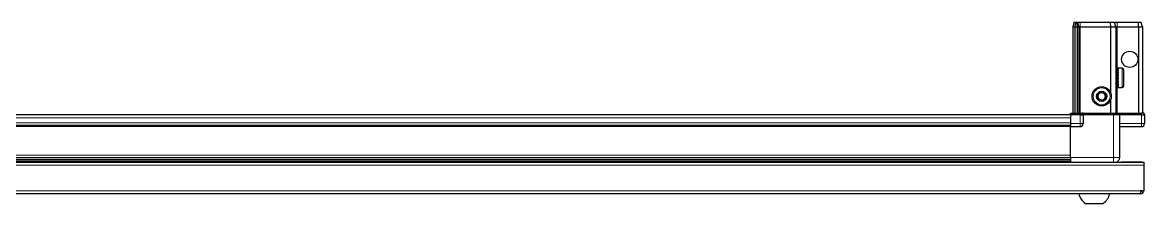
# Model space of a CAD drawing. Header units: millimetres. Extents: x 1132 to 6666, y -773 to 2023.
# Drawn here: x 2154 to 2912, y -773 to -651 of the extents above; entities that cross this region are included whole.
import ezdxf

# ---------------------------------------------------------------- set-up
doc = ezdxf.new("R2010")
doc.units = ezdxf.units.MM

msp = doc.modelspace()

# ---------------------------------------------------------------- linework, layer by layer
at = {"color": 7, "linetype": 'Continuous', "lineweight": 25}
for p, q in [((2864.79, -650.9), (2863.99, -653.9)), ((2865.94, -650.9), (2864.79, -650.9)), ((2865.94, -650.9), (2865.49, -653.9)), ((2866.44, -650.9), (2865.94, -650.9)), ((2866.44, -650.9), (2866.99, -653.9)), ((2867.18, -650.9), (2866.44, -650.9)), ((2867.18, -650.9), (2867.99, -653.9)), ((2868.99, -650.9), (2867.18, -650.9)), ((2889.16, -650.9), (2868.99, -650.9)), ((2889.16, -650.9), (2889.49, -653.9)), ((2892.18, -650.9), (2889.16, -650.9)), ((2892.99, -653.9), (2892.18, -650.9)), ((2893.99, -650.9), (2892.18, -650.9)), ((2908.33, -650.9), (2893.99, -650.9)), ((2908.49, -653.9), (2908.33, -650.9)), ((2910.18, -650.9), (2908.33, -650.9)), ((2910.99, -653.9), (2910.18, -650.9)), ((2863.99, -653.9), (2865.49, -653.9)), ((2863.99, -653.9), (2863.99, -712.2)), ((2865.49, -653.9), (2866.99, -653.9)), ((2865.49, -653.9), (2865.49, -712.2)), ((2866.99, -653.9), (2866.99, -712.2)), ((2866.99, -653.9), (2867.99, -653.9)), ((2867.99, -653.9), (2867.99, -712.2)), ((2867.99, -653.9), (2868.99, -653.9)), ((2868.99, -653.9), (2889.49, -653.9)), ((2889.49, -653.9), (2889.49, -698.4)), ((2889.49, -653.9), (2892.99, -653.9)), ((2892.99, -653.9), (2892.99, -712.2)), ((2892.99, -653.9), (2893.99, -653.9)), ((2893.99, -653.9), (2908.49, -653.9)), ((2908.49, -653.9), (2908.49, -712.2)), ((2908.49, -653.9), (2910.99, -653.9)), ((2910.99, -653.9), (2910.99, -712.2)), ((2897.39, -681.9), (2894.49, -681.9)), ((2894.99, -681.9), (2894.49, -681.9)), ((2894.49, -681.9), (2894.49, -681.95)), ((2894.49, -681.95), (2894.49, -682.23)), ((2894.99, -681.95), (2894.49, -681.95)), ((2894.99, -682.23), (2894.49, -682.23)), ((2894.49, -682.23), (2894.49, -682.5)), ((2894.99, -681.95), (2894.99, -681.9)), ((2894.99, -682.5), (2894.99, -682.23)), ((2893.02, -684.4), (2892.99, -684.4)), ((2893.5, -685.09), (2893.02, -684.4)), ((2893.02, -684.4), (2893.02, -692.4)), ((2893.99, -684.4), (2893.5, -685.09)), ((2893.5, -685.09), (2893.5, -691.71)), ((2893.99, -684.4), (2893.99, -692.4)), ((2894.49, -684), (2894.39, -684)), ((2894.39, -684), (2894.39, -692.8)), ((2894.99, -682.5), (2894.49, -682.5)), ((2894.49, -682.5), (2894.49, -683.17)), ((2894.99, -683.17), (2894.49, -683.17)), ((2894.49, -683.17), (2894.49, -683.64)), ((2894.49, -683.64), (2894.49, -684.62)), ((2894.99, -683.64), (2894.49, -683.64)), ((2894.99, -684.62), (2894.49, -684.62)), ((2894.49, -684.62), (2894.49, -685.24)), ((2894.49, -685.24), (2894.49, -686.44)), ((2894.99, -685.24), (2894.49, -685.24)), ((2894.99, -686.44), (2894.49, -686.44)), ((2894.49, -686.44), (2894.49, -687.07)), ((2894.99, -687.07), (2894.49, -687.07)), ((2894.49, -687.15), (2894.49, -688.45)), ((2894.99, -687.15), (2894.49, -687.15)), ((2894.99, -688.45), (2894.49, -688.45)), ((2894.99, -688.93), (2894.49, -688.93)), ((2894.49, -688.93), (2894.49, -689.18)), ((2894.49, -689.18), (2894.49, -690.45)), ((2894.99, -689.18), (2894.49, -689.18)), ((2894.99, -683.64), (2894.99, -683.17)), ((2894.99, -685.24), (2894.99, -684.62)), ((2894.99, -687.15), (2894.99, -686.44)), ((2894.99, -689.18), (2894.99, -688.45)), ((2898.19, -682.7), (2898.19, -694.1)), ((2892.99, -692.4), (2893.02, -692.4)), ((2893.02, -692.4), (2893.5, -691.71)), ((2893.5, -691.71), (2893.99, -692.4)), ((2894.39, -692.8), (2894.49, -692.8)), ((2894.99, -690.45), (2894.49, -690.45)), ((2894.49, -690.45), (2894.49, -691.14)), ((2894.49, -691.14), (2894.49, -692.26)), ((2894.99, -691.14), (2894.49, -691.14)), ((2894.99, -692.26), (2894.49, -692.26)), ((2894.49, -692.26), (2894.49, -692.83)), ((2894.49, -692.83), (2894.49, -693.69)), ((2894.99, -692.83), (2894.49, -692.83)), ((2894.99, -693.69), (2894.49, -693.69)), ((2894.49, -693.69), (2894.49, -694.08)), ((2894.49, -694.08), (2894.49, -694.6)), ((2894.99, -694.08), (2894.49, -694.08)), ((2894.99, -694.6), (2894.49, -694.6)), ((2894.49, -694.6), (2894.49, -694.78)), ((2894.49, -694.78), (2894.49, -694.9)), ((2894.99, -694.78), (2894.49, -694.78)), ((2894.49, -694.9), (2897.39, -694.9)), ((2894.99, -691.14), (2894.99, -690.45)), ((2894.99, -692.83), (2894.99, -692.26)), ((2894.99, -694.08), (2894.99, -693.69)), ((2894.99, -694.78), (2894.99, -694.6)), ((2889.49, -703.4), (2889.49, -712.2)), ((2862.49, -712.2), (2870.31, -712.2)), ((2862.49, -713.06), (2862.49, -712.2)), ((2870.99, -712.2), (2870.31, -712.2)), ((2870.99, -713.4), (2870.99, -712.2)), ((2870.99, -712.2), (2871.19, -712.2)), ((2871.19, -712.2), (2891.49, -712.2)), ((2891.49, -712.2), (2895.49, -712.2)), ((2895.49, -713.4), (2895.49, -712.2)), ((2895.49, -712.2), (2895.69, -712.2)), ((2895.69, -712.2), (2910.49, -712.2)), ((2911.99, -712.2), (2910.49, -712.2)), ((2912.49, -713.06), (2911.99, -712.2)), ((2912.49, -713.06), (2911.99, -712.2)), ((2862.49, -713.55), (2122.49, -713.55)), ((2862.49, -713.4), (2862.49, -713.06)), ((2868.99, -713.06), (2862.49, -713.06)), ((2868.99, -713.4), (2862.49, -713.4)), ((2862.49, -713.4), (2862.49, -719.4)), ((2862.49, -719.4), (2862.49, -721.4)), ((2868.99, -713.4), (2870.99, -713.4)), ((2870.99, -713.4), (2868.99, -713.4)), ((2871.19, -713.4), (2870.99, -713.4)), ((2870.99, -713.4), (2870.99, -719.4)), ((2891.49, -713.4), (2871.19, -713.4)), ((2895.49, -713.4), (2891.49, -713.4)), ((2895.69, -713.4), (2895.49, -713.4)), ((2895.49, -713.4), (2895.49, -742.4)), ((2910.49, -713.4), (2895.69, -713.4)), ((2910.49, -713.4), (2912.49, -713.4)), ((2912.49, -713.4), (2912.49, -713.06)), ((2912.49, -713.4), (2912.49, -713.06)), ((2912.49, -713.4), (2912.49, -713.4)), ((2912.49, -713.4), (2912.49, -719.4)), ((2862.49, -720.75), (2122.49, -720.75)), ((2862.49, -721.4), (2868.99, -721.4)), ((2862.49, -742.4), (2862.49, -721.4)), ((2895.49, -721.4), (2910.49, -721.4)), ((1312.99, -745.4), (2911.99, -745.4)), ((1362.49, -743.42), (2862.49, -743.42)), ((1362.49, -743.46), (2862.49, -743.46)), ((2836.37, -745.25), (1388.61, -745.25)), ((2830.99, -745.4), (2830.99, -745.25)), ((2831.16, -745.4), (2831.16, -745.25)), ((2831.37, -745.4), (2831.37, -745.25)), ((2831.93, -745.4), (2831.93, -745.25)), ((2832.35, -745.4), (2832.35, -745.25)), ((2833.25, -745.4), (2833.25, -745.25)), ((2833.83, -745.4), (2833.83, -745.25)), ((2834.98, -745.4), (2834.98, -745.25)), ((2835.67, -745.4), (2835.67, -745.25)), ((2836.95, -745.25), (2836.37, -745.25)), ((2836.95, -745.4), (2836.95, -745.25)), ((2836.96, -745.25), (2836.95, -745.25)), ((2837.69, -745.25), (2836.96, -745.25)), ((2837.13, -745.4), (2837.13, -745.25)), ((2837.63, -745.4), (2837.63, -745.25)), ((2837.69, -745.4), (2837.69, -745.25)), ((2838.61, -745.25), (2837.69, -745.25)), ((2837.69, -745.25), (2837.69, -745.25)), ((2862.49, -745.25), (2838.61, -745.25)), ((2838.98, -745.4), (2838.98, -745.25)), ((2839.69, -745.4), (2839.69, -745.25)), ((2840.86, -745.4), (2840.86, -745.25)), ((2841.47, -745.4), (2841.47, -745.25)), ((2842.41, -745.4), (2842.41, -745.25)), ((2842.86, -745.4), (2842.86, -745.25)), ((2843.48, -745.4), (2843.48, -745.25)), ((2843.73, -745.4), (2843.73, -745.25)), ((2843.97, -745.4), (2843.97, -745.25)), ((2843.99, -745.4), (2843.99, -745.25)), ((2896.99, -745.3), (2909.89, -745.3)), ((2896.99, -745.3), (2896.99, -745.4)), ((2911.99, -745.4), (2911.99, -747.5)), ((2911.99, -747.5), (2911.99, -764.8)), ((2911.99, -764.8), (2909.89, -764.8)), ((2909.89, -766.9), (2909.89, -764.8)), ((2909.89, -766.9), (1315.09, -766.9)), ((2872.49, -773.5), (2884.49, -773.5))]:
    msp.add_line(p, q, dxfattribs=at)
at = {"color": 8, "linetype": 'Continuous', "lineweight": 18}
for p, q in [((2868.99, -650.9), (2868.99, -653.9)), ((2893.99, -653.9), (2893.99, -650.9)), ((2868.99, -653.9), (2868.99, -712.2)), ((2893.99, -653.9), (2893.99, -684.4)), ((2897.39, -681.9), (2897.39, -694.9)), ((2893.99, -692.4), (2893.99, -712.2)), ((2871.19, -712.2), (2871.19, -713.4)), ((2891.49, -713.4), (2891.49, -712.2)), ((2895.69, -712.2), (2895.69, -713.4)), ((2910.49, -713.4), (2910.49, -712.2)), ((2862.49, -715.55), (2122.49, -715.55)), ((2862.49, -718.75), (2122.49, -718.75)), ((2868.99, -719.4), (2862.49, -719.4)), ((2868.99, -713.4), (2868.99, -713.06)), ((2868.99, -713.4), (2868.99, -719.4)), ((2868.99, -719.4), (2868.99, -721.4)), ((2870.99, -719.4), (2868.99, -719.4)), ((2891.49, -713.4), (2891.49, -742.4)), ((2910.49, -719.4), (2895.49, -719.4)), ((2910.49, -713.4), (2910.49, -719.4)), ((2912.49, -719.4), (2910.49, -719.4)), ((2910.49, -721.4), (2910.49, -719.4)), ((2862.49, -721.4), (2122.49, -721.4)), ((1362.49, -740.8), (2862.49, -740.8)), ((2862.49, -742.21), (1362.49, -742.21)), ((2891.49, -742.4), (2862.49, -742.4)), ((2911.99, -747.5), (1312.99, -747.5)), ((1362.49, -744.66), (2862.49, -744.66)), ((2909.89, -745.4), (2909.89, -745.3)), ((2909.89, -764.8), (1315.09, -764.8))]:
    msp.add_line(p, q, dxfattribs=at)
at = {"color": 7, "linetype": 'Continuous', "lineweight": 25, "flags": 128}
msp.add_lwpolyline([(2910.53, -745.4), (2910.3, -745.34), (2909.89, -745.3)], dxfattribs=at)
at = {"color": 7, "linetype": 'Continuous', "lineweight": 25}
for centre, radius in [((2902.49, -675.9), 5.5), ((2883.49, -700.9), 6.5), ((2883.49, -700.9), 3.46)]:
    msp.add_circle(centre, radius, dxfattribs=at)
at = {"color": 8, "linetype": 'Continuous', "lineweight": 18}
msp.add_circle((2883.49, -700.9), 5.7, dxfattribs=at)
at = {"color": 7, "linetype": 'Continuous', "lineweight": 25}
for centre, radius, start, end in [((2897.39, -682.7), 0.8, 360, 90), ((2893.99, -684), 0.4, 270, 0), ((2893.99, -692.8), 0.4, 360, 90), ((2897.39, -694.1), 0.8, 270, 0), ((2883.49, -700.9), 2.5, 134.67671, 194.67671), ((2883.49, -700.9), 2.5, 194.67671, 254.67671), ((2883.49, -700.9), 2.5, 74.67671, 134.67671), ((2883.49, -700.9), 2.5, 254.67671, 314.67671), ((2883.49, -700.9), 2.5, 14.67671, 74.67671), ((2883.49, -700.9), 2.5, 314.67671, 14.67671), ((2868.99, -719.4), 2, 270, 0), ((2910.49, -719.4), 2, 270, 0), ((2909.89, -764.8), 2.1, 270, 360), ((2909.89, -764.8), 0.6, 270, 360), ((2879.51, -763.87), 11.91, 194.70035, 233.8734), ((2877.46, -763.87), 11.91, 306.1266, 345.29965)]:
    msp.add_arc(centre, radius, start, end, dxfattribs=at)
msp.add_ellipse((2868.99, -709.6), major_axis=(0, 3.46), ratio=0.57735, start_param=3.141593, end_param=3.864327, dxfattribs=at)
for points, knots in [([(2880.7, -700.14), (2881.07, -699.77), (2881.76, -699.09), (2882.44, -698.42), (2882.76, -698.11)], [0, 0, 0, 0, 0.534686, 1, 1, 1, 1]), ([(2881.44, -702.93), (2881.35, -702.59), (2881.14, -701.8), (2880.89, -700.84), (2880.74, -700.26), (2880.7, -700.14)], [0, 0, 0, 0, 0.362901, 0.866875, 1, 1, 1, 1]), ([(2884.22, -703.69), (2883.72, -703.55), (2882.79, -703.3), (2881.87, -703.05), (2881.44, -702.93)], [0, 0, 0, 0, 0.534686, 1, 1, 1, 1]), ([(2882.76, -698.11), (2883.25, -698.24), (2884.18, -698.5), (2885.11, -698.75), (2885.54, -698.87)], [0, 0, 0, 0, 0.534686, 1, 1, 1, 1]), ([(2886.27, -701.66), (2885.91, -702.02), (2885.22, -702.7), (2884.54, -703.38), (2884.22, -703.69)], [0, 0, 0, 0, 0.534686, 1, 1, 1, 1]), ([(2885.54, -698.87), (2885.57, -698.99), (2885.72, -699.57), (2885.98, -700.53), (2886.19, -701.33), (2886.27, -701.66)], [0, 0, 0, 0, 0.133125, 0.637099, 1, 1, 1, 1]), ([(2862.49, -742.4), (2862.49, -742.79), (2862.49, -743.58), (2862.49, -744.6), (2862.49, -745.23), (2862.49, -745.39), (2862.49, -745.4)], [0, 0, 0, 0, 0.3255201, 0.6510403, 0.9765604, 1, 1, 1, 1]), ([(2895.49, -742.4), (2895.44, -742.84), (2895.37, -743.51), (2894.93, -744.33), (2894.48, -744.88), (2894.07, -745.25), (2893.81, -745.38), (2893.77, -745.4)], [0, 0, 0, 0, 0.3630185, 0.5584377, 0.7580039, 0.9575702, 1, 1, 1, 1])]:
    msp.add_open_spline(points, degree=3, knots=knots, dxfattribs=at)
at = {"color": 8, "linetype": 'Continuous', "lineweight": 18}
msp.add_open_spline([(2891.49, -742.4), (2891.49, -742.84), (2891.49, -743.51), (2891.49, -744.33), (2891.49, -744.88), (2891.49, -745.25), (2891.49, -745.38), (2891.49, -745.4)], degree=3, knots=[0, 0, 0, 0, 0.363018, 0.558438, 0.758004, 0.95757, 1, 1, 1, 1], dxfattribs=at)
msp.add_open_spline([(2895.49, -742.4), (2895.43, -742.4), (2895.31, -742.4), (2894.38, -742.4), (2893.06, -742.4), (2892.01, -742.4), (2891.49, -742.4)], degree=3, dxfattribs=at)

doc.saveas('drawing.dxf')
